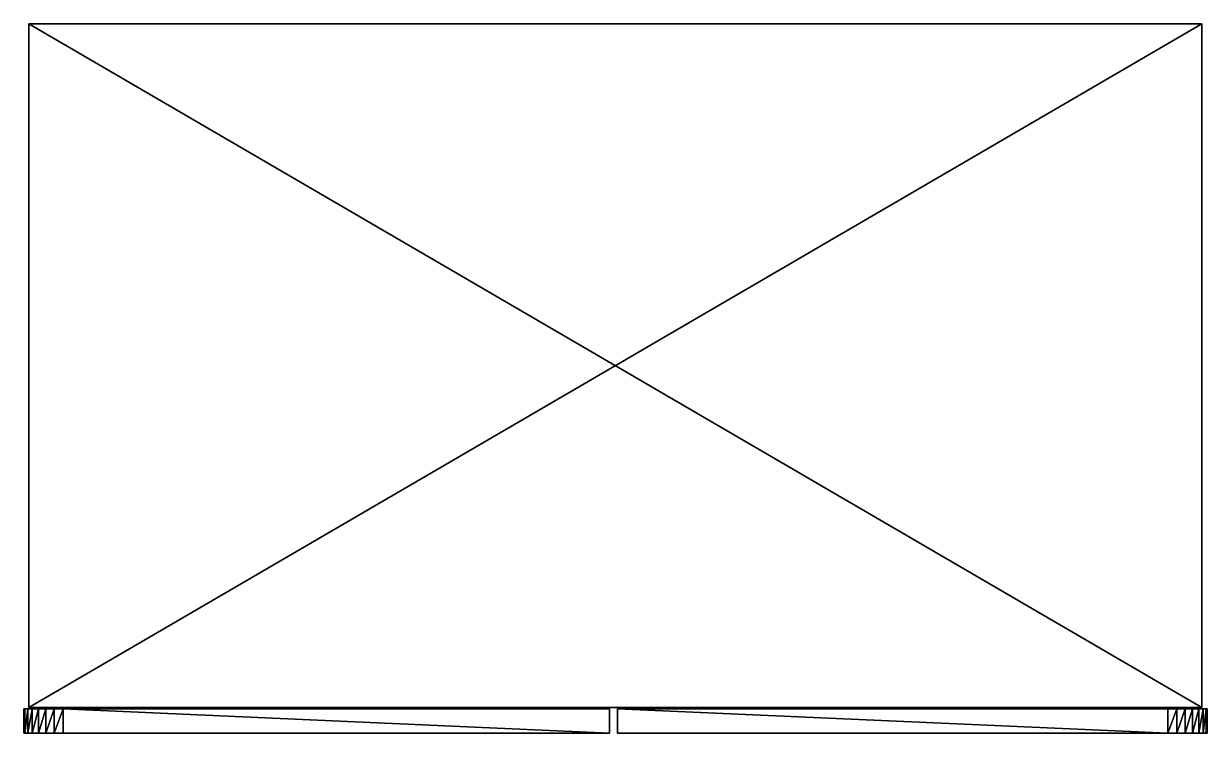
# Model space of a CAD drawing. Header units: centimetres. Extents: x -484 to 484, y -290 to 290.
import ezdxf

# ---------------------------------------------------------------- set-up
doc = ezdxf.new("R2010")
doc.units = ezdxf.units.CM
doc.layers.add('beige', color=7, linetype='Continuous', true_color=0x565656)
doc.layers.add('grey', color=7, linetype='Continuous', true_color=0x565656)

msp = doc.modelspace()

# ---------------------------------------------------------------- meshes
at = {"layer": 'beige', "color": 93, "true_color": 0x57e157}
mesh = msp.add_polyface(dxfattribs=at)
corners = [(484.38, -270.22, 1053.53), (483.52, -270.22, 1060.92), (481.1, -270.22, 1067.7), (477.29, -270.22, 1073.69), (472.29, -270.22, 1078.69), (466.3, -270.22, 1082.5), (459.51, -270.22, 1084.93), (452.12, -270.22, 1085.78), (-452.12, -270.22, 1085.78), (-459.51, -270.22, 1084.93), (-466.3, -270.22, 1082.5), (-472.29, -270.22, 1078.69), (-477.29, -270.22, 1073.69), (-481.1, -270.22, 1067.7), (-483.52, -270.22, 1060.92), (-484.38, -270.22, 1053.53), (484.38, -290.22, 1053.53), (483.52, -290.22, 1060.92), (481.1, -290.22, 1067.7), (477.29, -290.22, 1073.69), (472.29, -290.22, 1078.69), (466.3, -290.22, 1082.5), (459.51, -290.22, 1084.93), (452.12, -290.22, 1085.78), (-452.12, -290.22, 1085.78), (-459.51, -290.22, 1084.93), (-466.3, -290.22, 1082.5), (-472.29, -290.22, 1078.69), (-477.29, -290.22, 1073.69), (-481.1, -290.22, 1067.7), (-483.52, -290.22, 1060.92), (-484.38, -290.22, 1053.53), (1.75, -270.22, 1085.78), (1.75, -290.22, 1085.78), (-4.86, -270.22, 1085.78), (-4.86, -290.22, 1085.78), (484.38, -270.22, -1049.22), (483.52, -270.22, -1056.61), (483.52, -290.22, -1056.61), (484.38, -290.22, -1049.22), (481.1, -270.22, -1063.4), (481.1, -290.22, -1063.4), (477.29, -270.22, -1069.39), (477.29, -290.22, -1069.39), (472.29, -270.22, -1074.39), (472.29, -290.22, -1074.39), (466.3, -270.22, -1078.2), (466.3, -290.22, -1078.2), (459.51, -270.22, -1080.63), (459.51, -290.22, -1080.63), (452.12, -270.22, -1081.48), (452.12, -290.22, -1081.48), (1.75, -270.22, -1081.48), (1.75, -290.22, -1081.48), (-452.12, -270.22, -1081.48), (-459.51, -270.22, -1080.63), (-459.51, -290.22, -1080.63), (-452.12, -290.22, -1081.48), (-466.3, -270.22, -1078.2), (-466.3, -290.22, -1078.2), (-472.29, -270.22, -1074.39), (-472.29, -290.22, -1074.39), (-477.29, -270.22, -1069.39), (-477.29, -290.22, -1069.39), (-481.1, -270.22, -1063.4), (-481.1, -290.22, -1063.4), (-483.52, -270.22, -1056.61), (-483.52, -290.22, -1056.61), (-484.38, -270.22, -1049.22), (-484.38, -290.22, -1049.22), (-4.86, -270.22, -1081.48), (-4.86, -290.22, -1081.48), (-484.38, -270.22, 581.08), (-484.38, -290.22, 581.08), (-4.86, -290.22, 581.08), (-4.86, -270.22, 581.08)]
mesh.append_faces([[corners[k] for k in face] for face in [(16, 33, 39)]], dxfattribs={"vtx0": -1, "vtx1": -1, "color": 93})
mesh.append_faces([[corners[k] for k in face] for face in [(12, 10, 8), (8, 75, 15), (12, 8, 15), (30, 73, 35), (30, 35, 25), (30, 25, 27), (7, 5, 3), (7, 3, 1), (42, 46, 50), (37, 42, 50), (0, 37, 50), (7, 0, 52), (16, 18, 20), (16, 20, 22), (16, 22, 33), (45, 41, 39), (49, 45, 39), (53, 49, 39), (70, 55, 60), (60, 64, 68), (70, 60, 68), (69, 65, 61), (69, 61, 56), (69, 56, 71)]], dxfattribs={"vtx0": -1, "vtx1": -1, "vtx2": -1, "color": 93})
mesh.append_faces([[corners[k] for k in face] for face in [(12, 15, 14), (30, 27, 28), (7, 1, 0), (0, 50, 52), (70, 68, 72), (69, 71, 74)]], dxfattribs={"vtx0": -1, "vtx2": -1, "color": 93})
mesh.append_faces([[corners[k] for k in face] for face in [(13, 12, 14), (29, 30, 28), (32, 7, 52), (75, 70, 72), (73, 69, 74)]], dxfattribs={"vtx1": -1, "color": 93})
mesh.append_faces([[corners[k] for k in face] for face in [(33, 53, 39)]], dxfattribs={"vtx1": -1, "vtx2": -1, "color": 93})
mesh.append_faces([[corners[k] for k in face] for face in [(17, 16, 0), (0, 1, 17), (18, 17, 1), (1, 2, 18), (19, 18, 2), (2, 3, 19), (20, 19, 3), (3, 4, 20), (21, 20, 4), (4, 5, 21), (22, 21, 5), (5, 6, 22), (23, 22, 6), (6, 7, 23), (32, 33, 23), (23, 7, 32), (25, 24, 8), (8, 9, 25), (26, 25, 9), (9, 10, 26), (27, 26, 10), (10, 11, 27), (28, 27, 11), (11, 12, 28), (29, 28, 12), (12, 13, 29), (30, 29, 13), (13, 14, 30), (31, 30, 14), (14, 15, 31), (72, 73, 31), (31, 15, 72), (12, 11, 10), (10, 9, 8), (8, 34, 75), (75, 72, 15), (30, 31, 73), (73, 74, 35), (35, 24, 25), (25, 26, 27), (8, 24, 35), (35, 34, 8), (7, 6, 5), (5, 4, 3), (3, 2, 1), (0, 36, 37), (37, 40, 42), (42, 44, 46), (46, 48, 50), (0, 16, 39), (39, 36, 0), (35, 74, 75), (75, 34, 35), (38, 37, 36), (36, 39, 38), (41, 40, 37), (37, 38, 41), (43, 42, 40), (40, 41, 43), (45, 44, 42), (42, 43, 45), (47, 46, 44), (44, 45, 47), (49, 48, 46), (46, 47, 49), (51, 50, 48), (48, 49, 51), (52, 50, 51), (51, 53, 52), (56, 55, 54), (54, 57, 56), (59, 58, 55), (55, 56, 59), (61, 60, 58), (58, 59, 61), (63, 62, 60), (60, 61, 63), (65, 64, 62), (62, 63, 65), (67, 66, 64), (64, 65, 67), (69, 68, 66), (66, 67, 69), (54, 70, 71), (71, 57, 54), (16, 17, 18), (18, 19, 20), (20, 21, 22), (22, 23, 33), (53, 51, 49), (49, 47, 45), (45, 43, 41), (41, 38, 39), (33, 32, 52), (52, 53, 33), (68, 69, 73), (73, 72, 68), (70, 54, 55), (55, 58, 60), (60, 62, 64), (64, 66, 68), (69, 67, 65), (65, 63, 61), (61, 59, 56), (56, 57, 71), (71, 70, 75), (75, 74, 71)]], dxfattribs={"vtx2": -1, "color": 93})
at = {"layer": 'grey', "color": 93, "true_color": 0x57e157}
mesh = msp.add_polyface(dxfattribs=at)
corners = [(479.92, 290.22, 1065.75), (-480.03, 290.22, 1065.75), (-480.03, 290.22, -1085.78), (479.92, 290.22, -1085.78), (479.92, -269.17, 1065.75), (-480.03, -269.17, 1065.75), (-480.03, -269.17, -1085.78), (479.92, -269.17, -1085.78)]
mesh.append_faces([[corners[k] for k in face] for face in [(5, 4, 0), (0, 1, 5), (6, 5, 1), (1, 2, 6), (7, 6, 2), (2, 3, 7), (4, 7, 3), (3, 0, 4), (2, 1, 0), (0, 3, 2), (4, 5, 6), (6, 7, 4)]], dxfattribs={"vtx2": -1, "color": 93})

doc.saveas('drawing.dxf')
